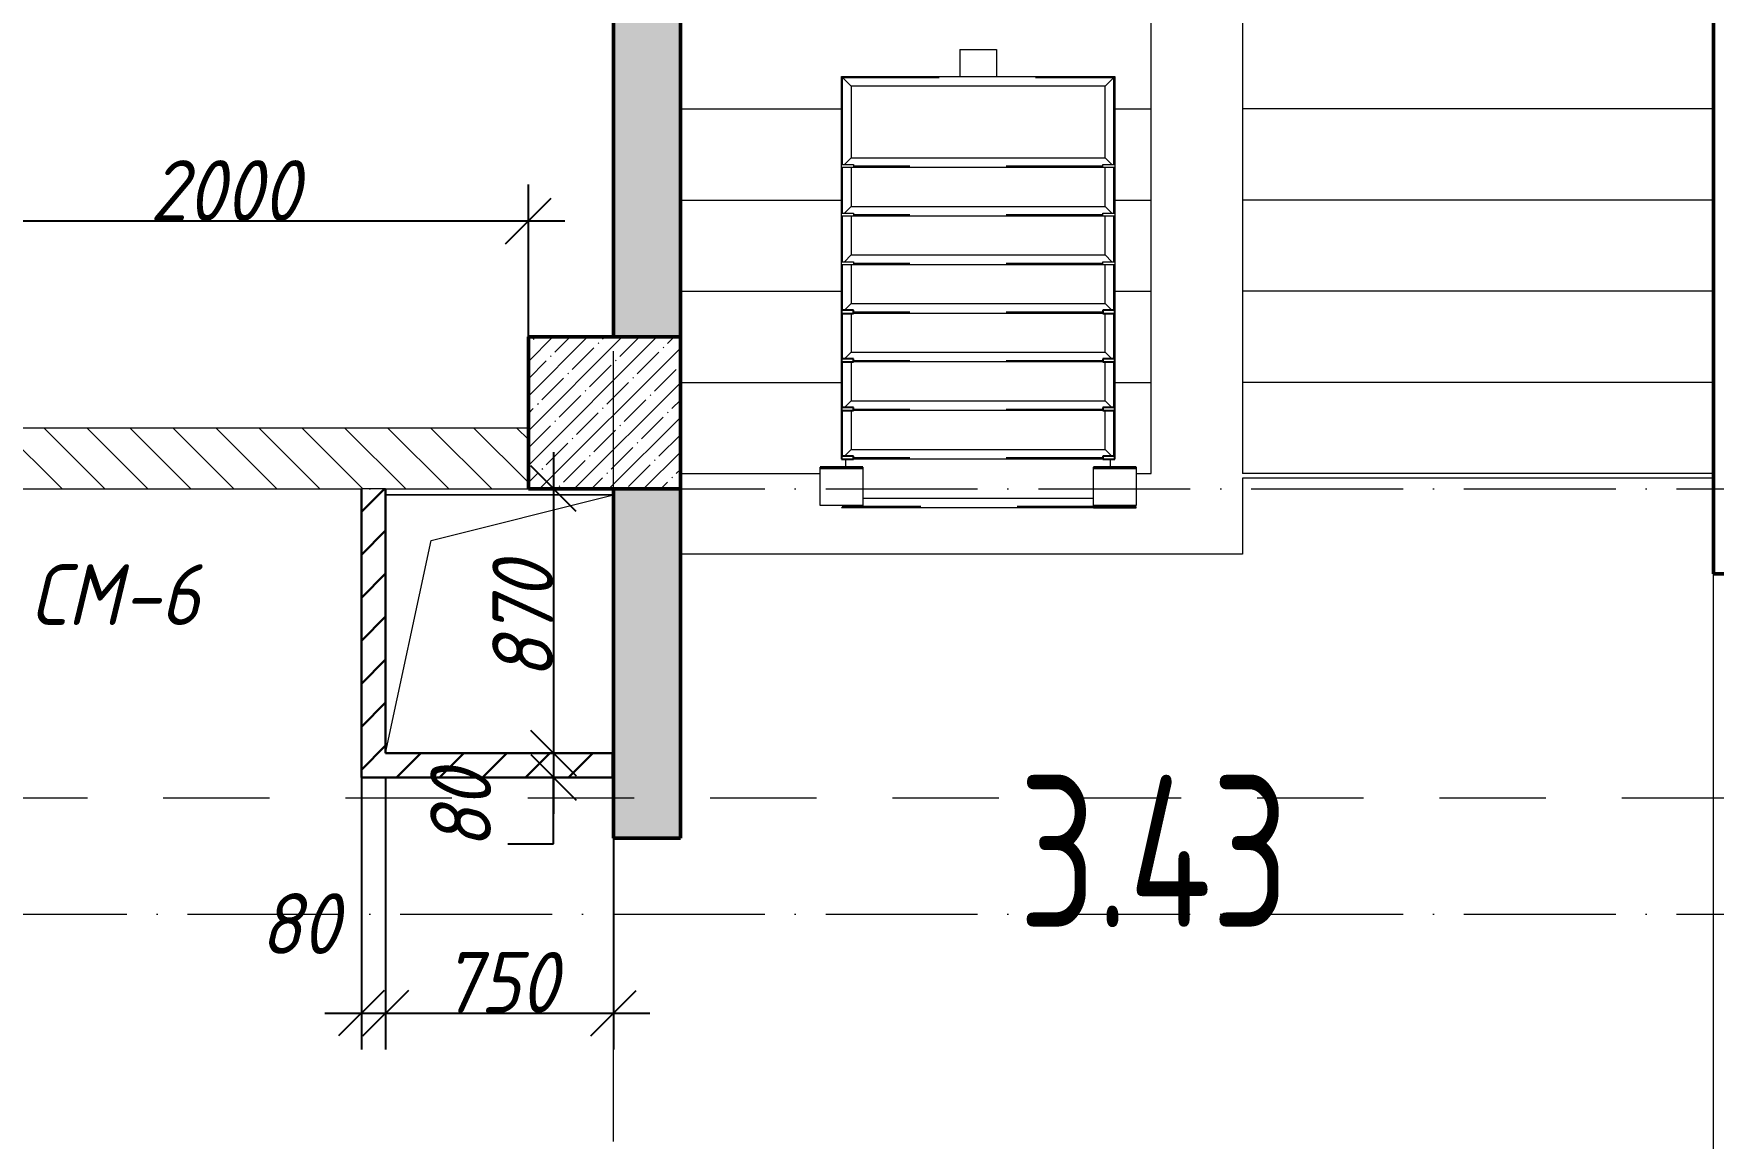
# Model space of a CAD drawing. Header units: millimetres. Extents: x -269418 to 201924, y -5890 to 98643.
# Drawn here: x 119301 to 124830, y 11262 to 14898 of the extents above; entities that cross this region are included whole.
import ezdxf

# ---------------------------------------------------------------- set-up
doc = ezdxf.new("R2010")
doc.units = ezdxf.units.MM
for name, pattern in [('01 Штриховая _4 мм_', [600, 350, -250]), ('50_200_ШТРИХ_1Т_ш5_п1_п1_', [700, 500, -100, 0, -100]), ('Штрих', [635, 317.5, -317.5])]:
    doc.linetypes.add(name, pattern=pattern)
for name, color, linetype, lineweight in [('1) ПГП Зеленый', 2, 'Continuous', 30), ('A-ANNO-DIMS', 7, 'Continuous', 9), ('A-AREA-IDEN', 7, 'Continuous', 9), ('A-FLOR', 7, 'Continuous', 9), ('A-GENM', 7, 'Continuous', 9), ('A-GENM-1', 7, 'Continuous', 25), ('A-GENM-HDLN', 7, 'Штрих', 5), ('A-GENM-IDEN', 7, 'Continuous', 9), ('A-WALL-3', 7, 'Continuous', 50), ('A-WALL-PATT-2', 7, 'Continuous', 5), ('G-ANNO-SYMB-1', 7, '01 Штриховая _4 мм_', 9), ('I-WALL', 7, 'Continuous', 5), ('S-COLS', 7, 'Continuous', 9), ('S-COLS-1', 7, 'Continuous', 5), ('S-COLS-2', 7, 'Continuous', 50), ('S-STRS-1', 7, 'Continuous', 9), ('Оси-1', 7, '50_200_ШТРИХ_1Т_ш5_п1_п1_', 9)]:
    doc.layers.add(name, color=color, linetype=linetype, lineweight=lineweight)
for name, color, linetype, lineweight, true_color in [('A-WALL-4', 7, 'Continuous', 5, 0x008000), ('A-WALL-FNSH-2', 7, 'Continuous', 13, 0xce0000), ('A-WALL-FNSH-3', 7, 'Continuous', 13, 0x008000), ('A-WALL-PATT-1', 7, 'Continuous', 5, 0xce0000)]:
    doc.layers.add(name, color=color, linetype=linetype, lineweight=lineweight, true_color=true_color)
doc.styles.add('ISOCPEUR_I_2', font='isocpeui.ttf', dxfattribs={"width": 0.9, "height": 200})
doc.styles.add('СПДС', font='ГОСТ тип А.ttf', dxfattribs={"width": 0.9})
doc.dimstyles.new('ISO-2_0_0_9К_СРЕДНИЙ_1', dxfattribs={"dimscale": 304.8, "dimtxt": 199.196235, "dimasz": 0.492126, "dimexe": 0.393701, "dimexo": 0, "dimgap": 0, "dimtad": 1, "dimdec": 0, "dimzin": 0, "dimdsep": 46, "dimtxsty": 'ISOCPEUR_I_2', "dimblk1": 'OBLIQUE', "dimblk2": 'OBLIQUE', "dimsah": 1, "dimcen": 0.09, "dimdle": 0.393701, "dimazin": 0, "dimtfac": 1, "dimtdec": 4, "dimtix": 1, "dimtmove": 1, "dimatfit": 3, "dimfxl": 1, "dimtvp": 1, "dimtolj": 1, "dimtzin": 0, "dimarcsym": 2})
doc.dimstyles.new('ISO-2_0_0_9К_СРЕДНИЙ_2', dxfattribs={"dimscale": 304.8, "dimtxt": 199.196235, "dimasz": 0.492126, "dimexe": 0.393701, "dimexo": 0, "dimgap": 0, "dimtad": 1, "dimdec": 0, "dimzin": 0, "dimdsep": 46, "dimtxsty": 'ISOCPEUR_I_2', "dimblk1": 'OBLIQUE', "dimblk2": 'OBLIQUE', "dimsah": 1, "dimcen": 0.09, "dimdle": 0.393701, "dimazin": 0, "dimtfac": 1, "dimtdec": 4, "dimtix": 1, "dimtmove": 0, "dimatfit": 3, "dimfxl": 1, "dimtvp": 1, "dimtolj": 1, "dimtzin": 0, "dimarcsym": 2})
pattern_1 = [(45, (0, 0), (-70.71068, 70.71068), [])]

# ---------------------------------------------------------------- blocks, each defined once
blk = doc.blocks.new('ОМ_Полоса_Трапеция прямоугольная_Прокат_ГОСТ 103-2006 - ОМ_Полоса_Трапеция прямоугольная_Прокат_ГОСТ 103-2006-21111644-АР1_1_Кладочный план 3 этажа')
at = {"layer": 'A-GENM'}
for p, q in [((122820, 14457.4), (122820, 14467.4)), ((122820, 14467.4), (122860, 14467.4)), ((122860, 14457.4), (122820, 14457.4)), ((122860, 14467.4), (122860, 14457.4))]:
    blk.add_line(p, q, dxfattribs=at)
blk = doc.blocks.new('ОМ_Полоса_Трапеция прямоугольная_Прокат_ГОСТ 103-2006 - ОМ_Полоса_Трапеция прямоугольная_Прокат_ГОСТ 103-2006-V3-АР1_1_Кладочный план 3 этажа')
at = {"layer": 'A-GENM-1'}
for p, q in [((122820, 13987.4), (122820, 13977.4)), ((122860, 13987.4), (122820, 13987.4)), ((122820, 13977.4), (122860, 13977.4)), ((122860, 13977.4), (122860, 13987.4))]:
    blk.add_line(p, q, dxfattribs=at)
blk = doc.blocks.new('ОМ_Полоса_Трапеция прямоугольная_Прокат_ГОСТ 103-2006 - ОМ_Полоса_Трапеция прямоугольная_Прокат_ГОСТ 103-2006-V4-АР1_1_Кладочный план 3 этажа')
at = {"layer": 'A-GENM-1'}
for p, q in [((122820, 13827.4), (122820, 13817.4)), ((122860, 13827.4), (122820, 13827.4)), ((122860, 13817.4), (122860, 13827.4)), ((122820, 13817.4), (122860, 13817.4))]:
    blk.add_line(p, q, dxfattribs=at)
blk = doc.blocks.new('ОМ_Полоса_Трапеция прямоугольная_Прокат_ГОСТ 103-2006 - ОМ_Полоса_Трапеция прямоугольная_Прокат_ГОСТ 103-2006-V5-АР1_1_Кладочный план 3 этажа')
at = {"layer": 'A-GENM-1'}
for p, q in [((122820, 13667.4), (122820, 13657.4)), ((122860, 13667.4), (122820, 13667.4)), ((122820, 13657.4), (122860, 13657.4)), ((122860, 13657.4), (122860, 13667.4))]:
    blk.add_line(p, q, dxfattribs=at)
blk = doc.blocks.new('ОМ_Полоса_Трапеция прямоугольная_Прокат_ГОСТ 103-2006 - ОМ_Полоса_Трапеция прямоугольная_Прокат_ГОСТ 103-2006-V6-АР1_1_Кладочный план 3 этажа')
at = {"layer": 'A-GENM-1'}
for p, q in [((122820, 13507.4), (122820, 13497.4)), ((122860, 13507.4), (122820, 13507.4)), ((122820, 13497.4), (122860, 13497.4)), ((122860, 13497.4), (122860, 13507.4))]:
    blk.add_line(p, q, dxfattribs=at)
blk = doc.blocks.new('ОМ_Полоса_Прокат_ГОСТ 103-2006 - ОМ_Полоса_Прокат_ГОСТ 103-2006-22193251-АР1_1_Кладочный план 3 этажа')
at = {"layer": 'A-GENM'}
for p, q in [((122930, 13340.4), (122790, 13340.4)), ((122790, 13340.4), (122790, 13337.4)), ((122790, 13337.4), (122930, 13337.4)), ((122930, 13337.4), (122930, 13340.4))]:
    blk.add_line(p, q, dxfattribs=at)
blk = doc.blocks.new('ОМ_Полоса_Прокат_ГОСТ 103-2006 - ОМ_Полоса_Прокат_ГОСТ 103-2006-33014636-АР1_1_Кладочный план 3 этажа')
at = {"layer": 'A-GENM'}
for p, q in [((122790, 13344.9), (122790, 13468.1)), ((122930, 13468.1), (122930, 13344.9)), ((122930, 13344.9), (122790, 13344.9))]:
    blk.add_line(p, q, dxfattribs=at)
at = {"layer": 'A-GENM-1'}
for p, q in [((122790, 13471.5), (122790, 13468.1)), ((122930, 13471.5), (122790, 13471.5)), ((122790, 13468.1), (122930, 13468.1)), ((122930, 13468.1), (122930, 13471.5))]:
    blk.add_line(p, q, dxfattribs=at)
blk = doc.blocks.new('ОМ_Полоса_Трапеция прямоугольная_Прокат_ГОСТ 103-2006 - ОМ_Полоса_Трапеция прямоугольная_Прокат_ГОСТ 103-2006-21111686-АР1_1_Кладочный план 3 этажа')
at = {"layer": 'A-GENM'}
for p, q in [((121960, 14467.4), (122000, 14467.4)), ((121960, 14457.4), (121960, 14467.4)), ((122000, 14457.4), (121960, 14457.4)), ((122000, 14467.4), (122000, 14457.4))]:
    blk.add_line(p, q, dxfattribs=at)
blk = doc.blocks.new('ОМ_Полоса_Трапеция прямоугольная_Прокат_ГОСТ 103-2006 - ОМ_Полоса_Трапеция прямоугольная_Прокат_ГОСТ 103-2006-V7-АР1_1_Кладочный план 3 этажа')
at = {"layer": 'A-GENM-1'}
for p, q in [((122000, 13987.4), (121960, 13987.4)), ((121960, 13987.4), (121960, 13977.4)), ((121960, 13977.4), (122000, 13977.4)), ((122000, 13977.4), (122000, 13987.4))]:
    blk.add_line(p, q, dxfattribs=at)
blk = doc.blocks.new('ОМ_Полоса_Трапеция прямоугольная_Прокат_ГОСТ 103-2006 - ОМ_Полоса_Трапеция прямоугольная_Прокат_ГОСТ 103-2006-V8-АР1_1_Кладочный план 3 этажа')
at = {"layer": 'A-GENM-1'}
for p, q in [((122000, 13827.4), (121960, 13827.4)), ((121960, 13827.4), (121960, 13817.4)), ((122000, 13817.4), (122000, 13827.4)), ((121960, 13817.4), (122000, 13817.4))]:
    blk.add_line(p, q, dxfattribs=at)
blk = doc.blocks.new('ОМ_Полоса_Трапеция прямоугольная_Прокат_ГОСТ 103-2006 - ОМ_Полоса_Трапеция прямоугольная_Прокат_ГОСТ 103-2006-V9-АР1_1_Кладочный план 3 этажа')
at = {"layer": 'A-GENM-1'}
for p, q in [((122000, 13667.4), (121960, 13667.4)), ((121960, 13667.4), (121960, 13657.4)), ((121960, 13657.4), (122000, 13657.4)), ((122000, 13657.4), (122000, 13667.4))]:
    blk.add_line(p, q, dxfattribs=at)
blk = doc.blocks.new('ОМ_Полоса_Трапеция прямоугольная_Прокат_ГОСТ 103-2006 - ОМ_Полоса_Трапеция прямоугольная_Прокат_ГОСТ 103-2006-V10-АР1_1_Кладочный план 3 этажа')
at = {"layer": 'A-GENM-1'}
for p, q in [((122000, 13507.4), (121960, 13507.4)), ((121960, 13507.4), (121960, 13497.4)), ((121960, 13497.4), (122000, 13497.4)), ((122000, 13497.4), (122000, 13507.4))]:
    blk.add_line(p, q, dxfattribs=at)
blk = doc.blocks.new('ОМ_Полоса_Прокат_ГОСТ 103-2006 - ОМ_Полоса_Прокат_ГОСТ 103-2006-33014637-АР1_1_Кладочный план 3 этажа')
at = {"layer": 'A-GENM'}
for p, q in [((121890, 13344.9), (121890, 13468.1)), ((122030, 13468.1), (122030, 13344.9)), ((122030, 13344.9), (121890, 13344.9))]:
    blk.add_line(p, q, dxfattribs=at)
at = {"layer": 'A-GENM-1'}
for p, q in [((122030, 13471.5), (121890, 13471.5)), ((121890, 13471.5), (121890, 13468.1)), ((121890, 13468.1), (122030, 13468.1)), ((122030, 13468.1), (122030, 13471.5))]:
    blk.add_line(p, q, dxfattribs=at)
blk = doc.blocks.new('ОМ_Труба_ГОСТ 8639-82 - ОМ_Труба_ГОСТ 8639-82-21111694-АР1_1_Кладочный план 3 этажа')
at = {"layer": 'A-GENM'}
for p, q in [((122350, 14846.1), (122470, 14846.1)), ((122350, 14846.1), (122350, 14757.4)), ((122470, 14846.1), (122470, 14757.4))]:
    blk.add_line(p, q, dxfattribs=at)
blk = doc.blocks.new('ОМ_Уголок_ГОСТ 8509-93 - ОМ_Уголок_ГОСТ 8509-93-30770152-АР1_1_Кладочный план 3 этажа')
at = {"layer": 'A-GENM'}
for p, q in [((0, 0), (32, 32)), ((0, 0), (900, 0)), ((868, 32), (32, 32)), ((868, 32), (900, 0))]:
    blk.add_line(p, q, dxfattribs=at)
at = {"layer": 'A-GENM-HDLN'}
blk.add_line((4, 4), (896, 4), dxfattribs=at)
blk = doc.blocks.new('ОМ_Уголок_ГОСТ 8509-93 - ОМ_Уголок_ГОСТ 8509-93-V11-АР1_1_Кладочный план 3 этажа')
at = {"layer": 'A-GENM'}
for p, q in [((10, 10), (32, 32)), ((868, 32), (32, 32)), ((40, 0), (860, 0)), ((868, 32), (890, 10))]:
    blk.add_line(p, q, dxfattribs=at)
at = {"layer": 'A-GENM-HDLN'}
blk.add_line((40, 4), (860, 4), dxfattribs=at)
blk = doc.blocks.new('ОМ_Уголок_ГОСТ 8509-93 - ОМ_Уголок_ГОСТ 8509-93-30770153-АР1_1_Кладочный план 3 этажа')
at = {"layer": 'A-GENM'}
for p, q in [((10, 10), (32, 32)), ((10, 0), (300, 0)), ((268, 32), (32, 32)), ((268, 32), (300, 0))]:
    blk.add_line(p, q, dxfattribs=at)
at = {"layer": 'A-GENM-HDLN'}
blk.add_line((10, 4), (296, 4), dxfattribs=at)
blk = doc.blocks.new('ОМ_Уголок_ГОСТ 8509-93 - ОМ_Уголок_ГОСТ 8509-93-V12-АР1_1_Кладочный план 3 этажа')
at = {"layer": 'A-GENM'}
for p, q in [((0, 0), (32, 32)), ((0, 0), (290, 0)), ((268, 32), (32, 32)), ((268, 32), (290, 10))]:
    blk.add_line(p, q, dxfattribs=at)
at = {"layer": 'A-GENM-HDLN'}
blk.add_line((4, 4), (290, 4), dxfattribs=at)
blk = doc.blocks.new('ОМ_Уголок_ГОСТ 8509-93 - ОМ_Уголок_ГОСТ 8509-93-V13-АР1_1_Кладочный план 3 этажа')
at = {"layer": 'A-GENM'}
for p, q in [((10, 10), (32, 32)), ((10, 0), (160, 0)), ((160, 32), (32, 32))]:
    blk.add_line(p, q, dxfattribs=at)
at = {"layer": 'A-GENM-HDLN'}
blk.add_line((10, 4), (160, 4), dxfattribs=at)
blk = doc.blocks.new('ОМ_Уголок_ГОСТ 8509-93 - ОМ_Уголок_ГОСТ 8509-93-V14-АР1_1_Кладочный план 3 этажа')
at = {"layer": 'A-GENM'}
for p, q in [((268, 32), (140, 32)), ((140, 0), (290, 0)), ((268, 32), (290, 10))]:
    blk.add_line(p, q, dxfattribs=at)
at = {"layer": 'A-GENM-HDLN'}
blk.add_line((140, 4), (290, 4), dxfattribs=at)
blk = doc.blocks.new('ОМ_Лист ПВ_ТУ 36_26_II-5-89 - ОМ_Лист ПВ_ТУ 36_26_II-5-89-21111700-АР1_1_Кладочный план 3 этажа')
at = {"layer": 'A-GENM'}
for p, q in [((0, 15.9), (0, -10)), ((870, -10), (870, 15.9))]:
    blk.add_line(p, q, dxfattribs=at)
blk = doc.blocks.new('ОМ_Уголок_ГОСТ 8509-93 - ОМ_Уголок_ГОСТ 8509-93-V15-АР1_1_Кладочный план 3 этажа')
at = {"layer": 'A-GENM'}
for p, q in [((3, 3), (7.4, 7.4)), ((830, 32), (70, 32)), ((70, 0), (900, 0)), ((892.6, 7.4), (900, 0))]:
    blk.add_line(p, q, dxfattribs=at)
at = {"layer": 'A-GENM-HDLN'}
blk.add_line((4, 4), (896, 4), dxfattribs=at)
blk = doc.blocks.new('AR_Отверстие прямоугольное _в плите_ - AR_Отверстие прямоугольное _в плите_-27110085-АР1_1_Кладочный план 3 этажа')
at = {"layer": 'A-GENM'}
for p, q in [((375, 425), (-375, 425)), ((-225, 275), (375, 425)), ((-375, -425), (-225, 275)), ((370, -425), (375, -425))]:
    blk.add_line(p, q, dxfattribs=at)
blk = doc.blocks.new('Колонна_Несущая_Прямоугольное сечение - Вн_ЖБ_500х500-V110-АР1_1_Кладочный план 3 этажа')
at = {"layer": 'S-COLS-1'}
h = blk.add_hatch(dxfattribs=at)
h.set_pattern_fill('FP_99', color=256, style=0, pattern_type=2)
h.set_pattern_definition([(45, (-121180, -13650), (-57.024626, 57.024626), []), (45, (-121122.975, -13650), (-57.024626, 57.024626), [100.806, -20.161, 3.353, -16.808])])
h.paths.add_polyline_path([(-250, -250), (250, -250), (250, 250), (-250, 250), (-250, 151.8)], flags=0)
at = {"layer": 'S-COLS-2'}
for p, q in [((250, 250), (-250, 250)), ((-250, 250), (-250, -250)), ((250, -250), (250, 250)), ((-250, -250), (250, -250))]:
    blk.add_line(p, q, dxfattribs=at)
blk = doc.blocks.new('_Oblique')
at = {"color": 0, "linetype": 'ByBlock', "lineweight": -2}
blk.add_line((-0.5, -0.5), (0.5, 0.5), dxfattribs=at)
blk = doc.blocks.new('DIMBLOCK117-АР1_1_Кладочный план 3 этажа')
at = {"layer": 'A-ANNO-DIMS', "color": 0, "lineweight": -2, "transparency": 16777216}
for p, q in [((121012.4, 13520), (121012.4, 12410)), ((120930, 13400), (121132.4, 13400)), ((121118.5, 12530), (120892.4, 12530))]:
    blk.add_line(p, q, dxfattribs=at)
at = {"layer": 'Defpoints', "color": 0, "transparency": 16777216}
for p in [(120930, 13400), (121012.4, 12530), (121118.5, 12530)]:
    blk.add_point(p, dxfattribs=at)
at = {"layer": 'A-ANNO-DIMS', "color": 0, "lineweight": -2, "transparency": 16777216, "xscale": 150, "yscale": 150, "zscale": 150}
for p, rotation in [((121012.4, 13400), 90), ((121012.4, 12530), 270)]:
    blk.add_blockref('_Oblique', p, dxfattribs=dict(at, rotation=rotation))
at = {"layer": 'A-ANNO-DIMS', "color": 0, "transparency": 16777216, "insert": (120911.1, 12965), "char_height": 200, "width": 455.087, "attachment_point": 5, "rotation": 90, "style": 'ISOCPEUR_I_2'}
blk.add_mtext('\\A1;870', dxfattribs=at)
blk = doc.blocks.new('DIMBLOCK118-АР1_1_Кладочный план 3 этажа')
at = {"layer": 'A-ANNO-DIMS', "color": 0, "lineweight": -2, "transparency": 16777216}
for p, q in [((121012.4, 12650), (121012.4, 12330)), ((121118.5, 12530), (120892.4, 12530)), ((121118.5, 12450), (120892.4, 12450)), ((121012.4, 12231.7), (121012.4, 12450)), ((120862.4, 12231.7), (121012.4, 12231.7))]:
    blk.add_line(p, q, dxfattribs=at)
at = {"layer": 'Defpoints', "color": 0, "transparency": 16777216}
for p in [(121118.5, 12530), (121012.4, 12450), (121118.5, 12450)]:
    blk.add_point(p, dxfattribs=at)
at = {"layer": 'A-ANNO-DIMS', "color": 0, "lineweight": -2, "transparency": 16777216, "xscale": 150, "yscale": 150, "zscale": 150}
for p, rotation in [((121012.4, 12530), 90), ((121012.4, 12450), 270)]:
    blk.add_blockref('_Oblique', p, dxfattribs=dict(at, rotation=rotation))
at = {"layer": 'A-ANNO-DIMS', "color": 0, "transparency": 16777216, "insert": (120607.1, 12213.4), "char_height": 200, "width": 303.391, "attachment_point": 1, "rotation": 90, "line_spacing_factor": 1.149209, "style": 'ISOCPEUR_I_2'}
blk.add_mtext('\\A1;80', dxfattribs=at)
blk = doc.blocks.new('DIMBLOCK119-АР1_1_Кладочный план 3 этажа')
at = {"layer": 'A-ANNO-DIMS', "color": 0, "lineweight": -2, "transparency": 16777216}
for p, q in [((120380, 12450), (120380, 11554.3)), ((120460, 12447), (120460, 11554.3)), ((120260, 11674.3), (120580, 11674.3))]:
    blk.add_line(p, q, dxfattribs=at)
at = {"layer": 'Defpoints', "color": 0, "transparency": 16777216}
for p in [(120380, 12450), (120460, 12447), (120460, 11674.3)]:
    blk.add_point(p, dxfattribs=at)
at = {"layer": 'A-ANNO-DIMS', "color": 0, "lineweight": -2, "transparency": 16777216, "xscale": 150, "yscale": 150, "zscale": 150, "rotation": 180}
blk.add_blockref('_Oblique', (120380, 11674.3), dxfattribs=at)
at = {"layer": 'A-ANNO-DIMS', "color": 0, "lineweight": -2, "transparency": 16777216, "xscale": 150, "yscale": 150, "zscale": 150}
blk.add_blockref('_Oblique', (120460, 11674.3), dxfattribs=at)
at = {"layer": 'A-ANNO-DIMS', "color": 0, "transparency": 16777216, "insert": (120046.8, 12068.9), "char_height": 200, "width": 303.391, "attachment_point": 1, "line_spacing_factor": 1.149209, "style": 'ISOCPEUR_I_2'}
blk.add_mtext('\\A1;80', dxfattribs=at)
blk = doc.blocks.new('DIMBLOCK120-АР1_1_Кладочный план 3 этажа')
at = {"layer": 'A-ANNO-DIMS', "color": 0, "lineweight": -2, "transparency": 16777216}
for p, q in [((120460, 12447), (120460, 11554.3)), ((121210, 12246.8), (121210, 11554.3)), ((120340, 11674.3), (121330, 11674.3))]:
    blk.add_line(p, q, dxfattribs=at)
at = {"layer": 'Defpoints', "color": 0, "transparency": 16777216}
for p in [(120460, 12447), (121210, 12246.8), (121210, 11674.3)]:
    blk.add_point(p, dxfattribs=at)
at = {"layer": 'A-ANNO-DIMS', "color": 0, "lineweight": -2, "transparency": 16777216, "xscale": 150, "yscale": 150, "zscale": 150, "rotation": 180}
blk.add_blockref('_Oblique', (120460, 11674.3), dxfattribs=at)
at = {"layer": 'A-ANNO-DIMS', "color": 0, "lineweight": -2, "transparency": 16777216, "xscale": 150, "yscale": 150, "zscale": 150}
blk.add_blockref('_Oblique', (121210, 11674.3), dxfattribs=at)
at = {"layer": 'A-ANNO-DIMS', "color": 0, "transparency": 16777216, "insert": (120835, 11775.6), "char_height": 200, "width": 455.087, "attachment_point": 5, "style": 'ISOCPEUR_I_2'}
blk.add_mtext('\\A1;750', dxfattribs=at)
blk = doc.blocks.new('DIMBLOCK462-АР1_1_Кладочный план 3 этажа')
at = {"layer": 'A-ANNO-DIMS', "color": 0, "lineweight": -2, "transparency": 16777216}
for p, q in [((118930.4, 13608), (118930.4, 14401.6)), ((120930, 13900), (120930, 14401.6)), ((118810.4, 14281.6), (121050, 14281.6))]:
    blk.add_line(p, q, dxfattribs=at)
at = {"layer": 'Defpoints', "color": 0, "transparency": 16777216}
for p in [(120930, 14281.6), (120930, 13900), (118930.4, 13608)]:
    blk.add_point(p, dxfattribs=at)
at = {"layer": 'A-ANNO-DIMS', "color": 0, "lineweight": -2, "transparency": 16777216, "xscale": 150, "yscale": 150, "zscale": 150, "rotation": 180}
blk.add_blockref('_Oblique', (118930.4, 14281.6), dxfattribs=at)
at = {"layer": 'A-ANNO-DIMS', "color": 0, "lineweight": -2, "transparency": 16777216, "xscale": 150, "yscale": 150, "zscale": 150}
blk.add_blockref('_Oblique', (120930, 14281.6), dxfattribs=at)
at = {"layer": 'A-ANNO-DIMS', "color": 0, "transparency": 16777216, "insert": (119930.2, 14381.6), "char_height": 200, "width": 606.782, "attachment_point": 5, "style": 'ISOCPEUR_I_2'}
blk.add_mtext('\\A1;2000', dxfattribs=at)

msp = doc.modelspace()

# ---------------------------------------------------------------- hatches: boundary and pattern name
at = {"layer": '1) ПГП Зеленый'}
h = msp.add_hatch(dxfattribs=at)
h.set_pattern_fill('FP_5', color=256, style=0, pattern_type=2)
h.set_pattern_definition(pattern_1)
h.paths.add_polyline_path([(120460, 12450), (120460, 13400), (120380, 13400), (120380, 12450)], flags=0)
h = msp.add_hatch(dxfattribs=at)
h.set_pattern_fill('FP_5', color=256, style=0, pattern_type=2)
h.set_pattern_definition(pattern_1)
h.paths.add_polyline_path([(120460, 12450), (121205, 12450), (121205, 12530), (120460, 12530)], flags=0)
at = {"layer": 'A-WALL-PATT-1'}
h = msp.add_hatch(dxfattribs=at)
h.set_pattern_fill('FP_1', color=256, style=0, pattern_type=2)
h.set_pattern_definition([(135, (0, 0), (-70.71068, -70.71068), [])])
h.paths.add_polyline_path([(120785.2, 13400), (120930, 13400), (120930, 13600), (118930.4, 13600), (118930.4, 13400), (120460, 13400)], flags=0)
h.paths.add_polyline_path([(116100, 13400), (117480.4, 13400), (117480.4, 13600), (116100, 13600)], flags=0)
at = {"layer": 'A-WALL-PATT-2'}
h = msp.add_hatch(dxfattribs=at)
h.set_pattern_fill('FP_4', color=256, style=0, pattern_type=2)
h.set_pattern_definition([(45, (0, 0), (-57.024626, 57.024626), []), (45, (57.025, 0), (-57.024626, 57.024626), [100.806, -20.161, 3.353, -16.808])])
h.paths.add_polyline_path([(121210, 10380), (121430, 10380), (121430, 10800), (121210, 10800)], flags=0)
h.paths.add_polyline_path([(121210, 12250), (121430, 12250), (121430, 13400), (121210, 13400), (121210, 12371.8)], flags=0)
h.paths.add_polyline_path([(121377, 13900), (121430, 13900), (121430, 18600), (121210, 18600), (121210, 13900)], flags=0)

# ---------------------------------------------------------------- linework, layer by layer
at = {"layer": '1) ПГП Зеленый'}
for p, q in [((120380, 13400), (120380, 12450)), ((120460, 12530), (120460, 13400)), ((121205, 12530), (120460, 12530)), ((120380, 12450), (121205, 12450))]:
    msp.add_line(p, q, dxfattribs=at)
at = {"layer": 'A-FLOR'}
for p, q in [((124830, 13435), (123280.1, 13435)), ((123280.1, 13435), (123280.1, 13185)), ((120460, 13380), (121210, 13380)), ((123280.1, 13185), (121430, 13185)), ((121210, 12530), (121205, 12530))]:
    msp.add_line(p, q, dxfattribs=at)
at = {"layer": 'A-WALL-3'}
for p, q in [((124830, 18850), (124830, 13120)), ((121210, 18600), (121210, 13900)), ((121430, 13900), (121430, 18600)), ((121210, 13400), (121210, 12250)), ((121430, 12250), (121430, 13400)), ((124830, 13120), (125080, 13120)), ((121210, 12250), (121430, 12250))]:
    msp.add_line(p, q, dxfattribs=at)
at = {"layer": 'A-WALL-4'}
msp.add_line((120460, 13400), (120380, 13400), dxfattribs=at)
at = {"layer": 'A-WALL-FNSH-2'}
for p, q in [((120930, 13600), (118999.4, 13600)), ((118999.4, 13400), (120380, 13400)), ((120460, 13400), (120930, 13400))]:
    msp.add_line(p, q, dxfattribs=at)
at = {"layer": 'A-WALL-FNSH-3'}
msp.add_line((121205, 12450), (121205, 12530), dxfattribs=at)
at = {"layer": 'G-ANNO-SYMB-1'}
msp.add_line((42928.2, 12383.3), (126805, 12383.3), dxfattribs=at)
at = {"layer": 'I-WALL'}
msp.add_line((124830, 10820), (124830, 13120), dxfattribs=at)
at = {"layer": 'S-STRS-1'}
for p, q in [((122980, 14650), (122980, 14950)), ((123280, 14950), (123280, 14650)), ((121430, 14650), (121960, 14650)), ((121430, 14650), (121960, 14650)), ((122860, 14650), (122980, 14650)), ((122860, 14650), (122980, 14650)), ((122980, 14350), (122980, 14650)), ((123280, 14650), (123280, 14350)), ((124830, 14650), (123280, 14650)), ((124830, 14650), (123280, 14650)), ((121430, 14350), (121960, 14350)), ((121430, 14350), (121960, 14350)), ((122860, 14350), (122980, 14350)), ((122860, 14350), (122980, 14350)), ((122980, 14050), (122980, 14350)), ((123280, 14350), (123280, 14050)), ((124830, 14350), (123280, 14350)), ((124830, 14350), (123280, 14350)), ((121430, 14050), (121960, 14050)), ((121430, 14050), (121960, 14050)), ((122860, 14050), (122980, 14050)), ((122860, 14050), (122980, 14050)), ((122980, 13750), (122980, 14050)), ((123280, 14050), (123280, 13750)), ((124830, 14050), (123280, 14050)), ((124830, 14050), (123280, 14050)), ((121430, 13750), (121960, 13750)), ((121430, 13750), (121960, 13750)), ((122860, 13750), (122980, 13750)), ((122860, 13750), (122980, 13750)), ((122980, 13450), (122980, 13750)), ((123280, 13750), (123280, 13450)), ((124830, 13750), (123280, 13750)), ((124830, 13750), (123280, 13750)), ((121430, 13450), (121890, 13450)), ((121430, 13450), (121890, 13450)), ((122930, 13450), (122980, 13450)), ((122930, 13450), (122980, 13450)), ((124830, 13450), (123280, 13450))]:
    msp.add_line(p, q, dxfattribs=at)
at = {"layer": 'Оси-1'}
for p, q in [((121210, -4150), (121210, 28636.9)), ((-6210, 13400), (125951.6, 13400)), ((-6210, 12000), (125951.6, 12000))]:
    msp.add_line(p, q, dxfattribs=at)

# ---------------------------------------------------------------- block references
at = {"layer": 'A-GENM'}
for name, p in [('ОМ_Труба_ГОСТ 8639-82 - ОМ_Труба_ГОСТ 8639-82-21111694-АР1_1_Кладочный план 3 этажа', (0, 0)), ('ОМ_Полоса_Трапеция прямоугольная_Прокат_ГОСТ 103-2006 - ОМ_Полоса_Трапеция прямоугольная_Прокат_ГОСТ 103-2006-21111686-АР1_1_Кладочный план 3 этажа', (0, 0)), ('ОМ_Полоса_Трапеция прямоугольная_Прокат_ГОСТ 103-2006 - ОМ_Полоса_Трапеция прямоугольная_Прокат_ГОСТ 103-2006-21111644-АР1_1_Кладочный план 3 этажа', (0, 0)), ('ОМ_Полоса_Трапеция прямоугольная_Прокат_ГОСТ 103-2006 - ОМ_Полоса_Трапеция прямоугольная_Прокат_ГОСТ 103-2006-21111686-АР1_1_Кладочный план 3 этажа', (0, -160)), ('ОМ_Полоса_Трапеция прямоугольная_Прокат_ГОСТ 103-2006 - ОМ_Полоса_Трапеция прямоугольная_Прокат_ГОСТ 103-2006-21111644-АР1_1_Кладочный план 3 этажа', (0, -160)), ('ОМ_Полоса_Трапеция прямоугольная_Прокат_ГОСТ 103-2006 - ОМ_Полоса_Трапеция прямоугольная_Прокат_ГОСТ 103-2006-21111686-АР1_1_Кладочный план 3 этажа', (0, -320)), ('ОМ_Полоса_Трапеция прямоугольная_Прокат_ГОСТ 103-2006 - ОМ_Полоса_Трапеция прямоугольная_Прокат_ГОСТ 103-2006-21111644-АР1_1_Кладочный план 3 этажа', (0, -320)), ('ОМ_Полоса_Трапеция прямоугольная_Прокат_ГОСТ 103-2006 - ОМ_Полоса_Трапеция прямоугольная_Прокат_ГОСТ 103-2006-V7-АР1_1_Кладочный план 3 этажа', (0, 0)), ('ОМ_Полоса_Трапеция прямоугольная_Прокат_ГОСТ 103-2006 - ОМ_Полоса_Трапеция прямоугольная_Прокат_ГОСТ 103-2006-V3-АР1_1_Кладочный план 3 этажа', (0, 0)), ('ОМ_Полоса_Трапеция прямоугольная_Прокат_ГОСТ 103-2006 - ОМ_Полоса_Трапеция прямоугольная_Прокат_ГОСТ 103-2006-V8-АР1_1_Кладочный план 3 этажа', (0, 0)), ('ОМ_Полоса_Трапеция прямоугольная_Прокат_ГОСТ 103-2006 - ОМ_Полоса_Трапеция прямоугольная_Прокат_ГОСТ 103-2006-V4-АР1_1_Кладочный план 3 этажа', (0, 0)), ('ОМ_Полоса_Трапеция прямоугольная_Прокат_ГОСТ 103-2006 - ОМ_Полоса_Трапеция прямоугольная_Прокат_ГОСТ 103-2006-V9-АР1_1_Кладочный план 3 этажа', (0, 0)), ('ОМ_Полоса_Трапеция прямоугольная_Прокат_ГОСТ 103-2006 - ОМ_Полоса_Трапеция прямоугольная_Прокат_ГОСТ 103-2006-V5-АР1_1_Кладочный план 3 этажа', (0, 0)), ('ОМ_Полоса_Трапеция прямоугольная_Прокат_ГОСТ 103-2006 - ОМ_Полоса_Трапеция прямоугольная_Прокат_ГОСТ 103-2006-V10-АР1_1_Кладочный план 3 этажа', (0, 0)), ('ОМ_Полоса_Трапеция прямоугольная_Прокат_ГОСТ 103-2006 - ОМ_Полоса_Трапеция прямоугольная_Прокат_ГОСТ 103-2006-V6-АР1_1_Кладочный план 3 этажа', (0, 0)), ('ОМ_Полоса_Прокат_ГОСТ 103-2006 - ОМ_Полоса_Прокат_ГОСТ 103-2006-33014637-АР1_1_Кладочный план 3 этажа', (0, 0)), ('ОМ_Полоса_Прокат_ГОСТ 103-2006 - ОМ_Полоса_Прокат_ГОСТ 103-2006-33014636-АР1_1_Кладочный план 3 этажа', (0, 0)), ('AR_Отверстие прямоугольное _в плите_ - AR_Отверстие прямоугольное _в плите_-27110085-АР1_1_Кладочный план 3 этажа', (120835, 12955)), ('ОМ_Полоса_Прокат_ГОСТ 103-2006 - ОМ_Полоса_Прокат_ГОСТ 103-2006-22193251-АР1_1_Кладочный план 3 этажа', (0, 0))]:
    msp.add_blockref(name, p, dxfattribs=at)
at = {"layer": 'A-GENM', "extrusion": (0, 0, -1)}
for name, p, rotation in [('ОМ_Уголок_ГОСТ 8509-93 - ОМ_Уголок_ГОСТ 8509-93-30770152-АР1_1_Кладочный план 3 этажа', (-121960, 14757.4), 180), ('ОМ_Уголок_ГОСТ 8509-93 - ОМ_Уголок_ГОСТ 8509-93-30770153-АР1_1_Кладочный план 3 этажа', (-121960, 14457.4), 90.00000000000064), ('ОМ_Уголок_ГОСТ 8509-93 - ОМ_Уголок_ГОСТ 8509-93-V12-АР1_1_Кладочный план 3 этажа', (-122860, 14757.4), 270.0000000000008), ('ОМ_Уголок_ГОСТ 8509-93 - ОМ_Уголок_ГОСТ 8509-93-V13-АР1_1_Кладочный план 3 этажа', (-121960, 14297.4), 90.00000000000064), ('ОМ_Уголок_ГОСТ 8509-93 - ОМ_Уголок_ГОСТ 8509-93-V14-АР1_1_Кладочный план 3 этажа', (-122860, 14597.4), 270.0000000000008), ('ОМ_Уголок_ГОСТ 8509-93 - ОМ_Уголок_ГОСТ 8509-93-V13-АР1_1_Кладочный план 3 этажа', (-121960, 14137.4), 90.00000000000064), ('ОМ_Уголок_ГОСТ 8509-93 - ОМ_Уголок_ГОСТ 8509-93-V14-АР1_1_Кладочный план 3 этажа', (-122860, 14437.4), 270.0000000000008), ('ОМ_Уголок_ГОСТ 8509-93 - ОМ_Уголок_ГОСТ 8509-93-V13-АР1_1_Кладочный план 3 этажа', (-121960, 13977.4), 90.00000000000064), ('ОМ_Уголок_ГОСТ 8509-93 - ОМ_Уголок_ГОСТ 8509-93-V14-АР1_1_Кладочный план 3 этажа', (-122860, 14277.4), 270.0000000000008), ('ОМ_Уголок_ГОСТ 8509-93 - ОМ_Уголок_ГОСТ 8509-93-V13-АР1_1_Кладочный план 3 этажа', (-121960, 13817.4), 90.00000000000064), ('ОМ_Уголок_ГОСТ 8509-93 - ОМ_Уголок_ГОСТ 8509-93-V14-АР1_1_Кладочный план 3 этажа', (-122860, 14117.4), 270.0000000000008), ('ОМ_Уголок_ГОСТ 8509-93 - ОМ_Уголок_ГОСТ 8509-93-V13-АР1_1_Кладочный план 3 этажа', (-121960, 13657.4), 90.00000000000064), ('ОМ_Уголок_ГОСТ 8509-93 - ОМ_Уголок_ГОСТ 8509-93-V14-АР1_1_Кладочный план 3 этажа', (-122860, 13957.4), 270.0000000000008), ('ОМ_Уголок_ГОСТ 8509-93 - ОМ_Уголок_ГОСТ 8509-93-V13-АР1_1_Кладочный план 3 этажа', (-121960, 13497.4), 90.00000000000064), ('ОМ_Уголок_ГОСТ 8509-93 - ОМ_Уголок_ГОСТ 8509-93-V14-АР1_1_Кладочный план 3 этажа', (-122860, 13797.4), 270.0000000000008), ('ОМ_Лист ПВ_ТУ 36_26_II-5-89 - ОМ_Лист ПВ_ТУ 36_26_II-5-89-21111700-АР1_1_Кладочный план 3 этажа', (-121975, 13487.4), 180)]:
    msp.add_blockref(name, p, dxfattribs=dict(at, rotation=rotation))
for name, p in [('ОМ_Уголок_ГОСТ 8509-93 - ОМ_Уголок_ГОСТ 8509-93-V11-АР1_1_Кладочный план 3 этажа', (-122860, 14457.4)), ('ОМ_Уголок_ГОСТ 8509-93 - ОМ_Уголок_ГОСТ 8509-93-V11-АР1_1_Кладочный план 3 этажа', (-122860, 14297.4)), ('ОМ_Уголок_ГОСТ 8509-93 - ОМ_Уголок_ГОСТ 8509-93-V11-АР1_1_Кладочный план 3 этажа', (-122860, 14137.4)), ('ОМ_Уголок_ГОСТ 8509-93 - ОМ_Уголок_ГОСТ 8509-93-V11-АР1_1_Кладочный план 3 этажа', (-122860, 13977.4)), ('ОМ_Уголок_ГОСТ 8509-93 - ОМ_Уголок_ГОСТ 8509-93-V11-АР1_1_Кладочный план 3 этажа', (-122860, 13817.4)), ('ОМ_Уголок_ГОСТ 8509-93 - ОМ_Уголок_ГОСТ 8509-93-V11-АР1_1_Кладочный план 3 этажа', (-122860, 13657.4)), ('ОМ_Уголок_ГОСТ 8509-93 - ОМ_Уголок_ГОСТ 8509-93-V11-АР1_1_Кладочный план 3 этажа', (-122860, 13497.4)), ('ОМ_Уголок_ГОСТ 8509-93 - ОМ_Уголок_ГОСТ 8509-93-V15-АР1_1_Кладочный план 3 этажа', (-122860, 13337.4))]:
    msp.add_blockref(name, p, dxfattribs=at)
at = {"layer": 'S-COLS'}
msp.add_blockref('Колонна_Несущая_Прямоугольное сечение - Вн_ЖБ_500х500-V110-АР1_1_Кладочный план 3 этажа', (121180, 13650), dxfattribs=at)

# ---------------------------------------------------------------- texts
at = {"layer": 'A-AREA-IDEN', "insert": (122543.7, 12457.4), "char_height": 500, "width": 1370.886, "attachment_point": 1, "style": 'СПДС'}
msp.add_mtext('3.43', dxfattribs=at)
at = {"layer": 'A-GENM-IDEN', "char_height": 200, "attachment_point": 1, "style": 'ISOCPEUR_I_2'}
for s, insert, width in [('СМ', (119291, 13151.7), 367.975), ('-6', (119594.6, 13151.7), 317.468)]:
    msp.add_mtext(s, dxfattribs=dict(at, insert=insert, width=width))

# ---------------------------------------------------------------- dimensions: what is measured, and where the dimension line sits
at = {"layer": 'A-ANNO-DIMS'}
for base, p1, p2, override, picture, middle in [((120930, 14281.6), (118930.4, 13608), (120930, 13900), {"dimpost": '<>', "dimfxl": 2020.759615}, 'DIMBLOCK462-АР1_1_Кладочный план 3 этажа', (119930.2, 14381.6)), ((121210, 11674.3), (120460, 12447), (121210, 12246.8), {"dimpost": '<>', "dimfxl": 776.240974}, 'DIMBLOCK120-АР1_1_Кладочный план 3 этажа', (120835, 11775.6))]:
    dim = msp.add_linear_dim(base=base, p1=p1, p2=p2, dimstyle='ISO-2_0_0_9К_СРЕДНИЙ_2', override=override, dxfattribs=at)
    dim.commit()
    dim.dimension.update_dxf_attribs({"geometry": picture, "text_midpoint": middle})
dim = msp.add_linear_dim(base=(121012.4, 12530), p1=(120930, 13400), p2=(121118.5, 12530), angle=90, dimstyle='ISO-2_0_0_9К_СРЕДНИЙ_2', override={"dimpost": '<>', "dimfxl": 890.17754}, dxfattribs=at)
dim.commit()
dim.dimension.update_dxf_attribs({"geometry": 'DIMBLOCK117-АР1_1_Кладочный план 3 этажа', "text_midpoint": (120911.1, 12965)})
dim = msp.add_linear_dim(base=(121012.4, 12450), p1=(121118.5, 12530), p2=(121118.5, 12450), angle=90, dimstyle='ISO-2_0_0_9К_СРЕДНИЙ_1', override={"dimpost": '<>', "dimfxl": 80}, dxfattribs=at)
dim.commit()
dim.dimension.update_dxf_attribs({"geometry": 'DIMBLOCK118-АР1_1_Кладочный план 3 этажа', "text_midpoint": (120884.4, 12231.7), "dimtype": 160, "text_rotation": 90})
dim = msp.add_linear_dim(base=(120460, 11674.3), p1=(120380, 12450), p2=(120460, 12447), dimstyle='ISO-2_0_0_9К_СРЕДНИЙ_1', override={"dimpost": '<>', "dimfxl": 80.058043}, dxfattribs=at)
dim.commit()
dim.dimension.update_dxf_attribs({"geometry": 'DIMBLOCK119-АР1_1_Кладочный план 3 этажа', "text_midpoint": (120198.5, 11802.3), "dimtype": 160})

doc.saveas('drawing.dxf')
